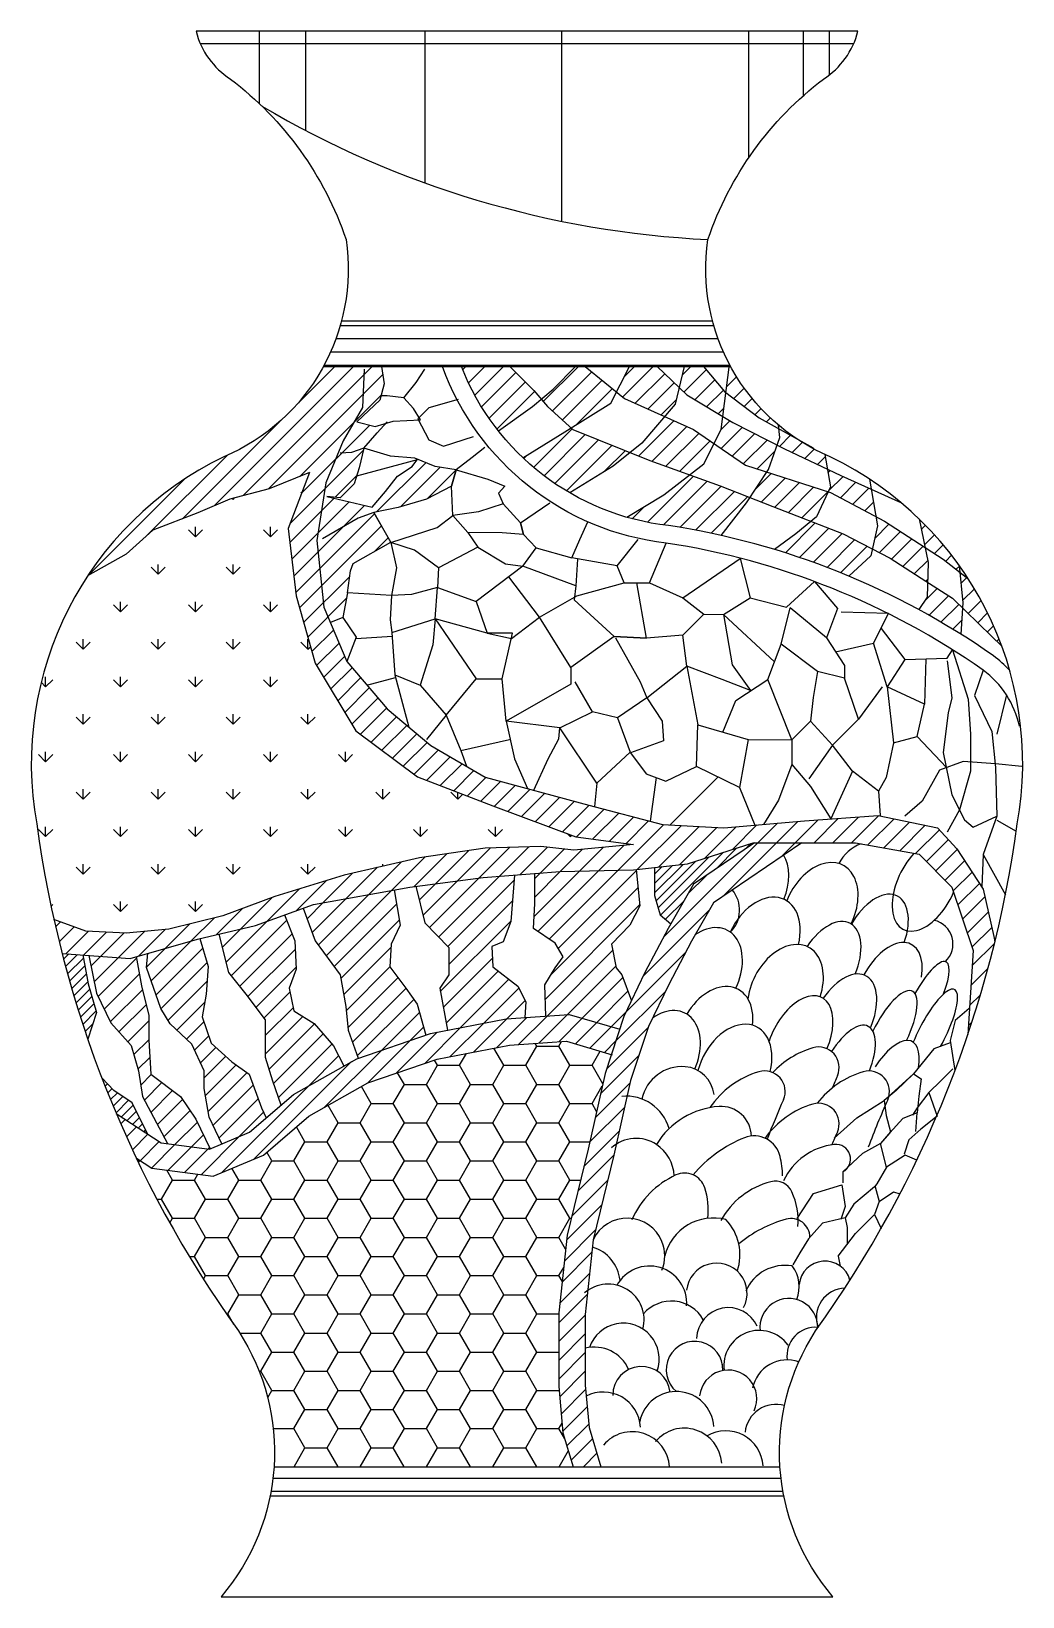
# Model space of a CAD drawing. Extents: x 769 to 1042, y 1090 to 1523.
import ezdxf

# ---------------------------------------------------------------- set-up
doc = ezdxf.new("R2010")
doc.units = 0
doc.header["$LTSCALE"] = 10
doc.header["$MEASUREMENT"] = 0
for name, color, linetype in [('3', 3, 'CONTINUOUS'), ('4', 4, 'CONTINUOUS'), ('7', 7, 'CONTINUOUS'), ('BH', 3, 'CONTINUOUS')]:
    doc.layers.add(name, color=color, linetype=linetype)
pattern_1 = [(45, (-1226.8477, -2605.0555), (-2.586976, 2.586976), [])]
pattern_2 = [(45, (-11686.3033, -1783.561), (-1.29348801, 1.29348801), [])]
pattern_3 = [(0, (-1226.8477, -2605.0555), (1e-15, 3.6585366), [])]

msp = doc.modelspace()

# ---------------------------------------------------------------- hatches: boundary and pattern name
at = {"layer": 'BH'}
h = msp.add_hatch(dxfattribs=at)
h.set_pattern_fill('ANSI31', color=256, scale=29.268293, angle=315, style=0)
h.set_pattern_definition(pattern_3)
h.paths.add_polyline_path([(961.34, 1429.97), (961.41, 1430.52, -0.057708), (956.71, 1442.59), (854.29, 1442.59, -0.060475), (849.3, 1429.97)])
h = msp.add_hatch(dxfattribs=at)
h.set_pattern_fill('ANSI31', color=256, scale=29.268293, style=0)
h.set_pattern_definition(pattern_1)
h.paths.add_polyline_path([(922.53, 1308.83), (893.97, 1316.56), (878.96, 1325.27), (866.85, 1335.42), (855.72, 1348.48), (851.2, 1359.23), (854.63, 1360.67), (855.95, 1367.45), (856.73, 1373.53), (857.52, 1375.5), (867.9, 1381.43), (863.21, 1389.62), (869.89, 1390.99), (877.75, 1393.35), (884.62, 1396.88), (885.95, 1401.45), (880.14, 1402.33), (875.28, 1404.3), (873.8, 1402.33), (869.75, 1399.69), (866.4, 1395.47), (862.71, 1391.07), (850.2, 1394.06), (853.9, 1393.71), (857.77, 1397.58), (859.18, 1401.98), (860.42, 1407.43), (864.11, 1411.65), (866.58, 1414.26), (863.59, 1413.41), (858.48, 1414.64), (861.82, 1417.81), (864.82, 1420.62), (866.05, 1425.19), (865.34, 1429.97), (849.3, 1429.97, -0.169692), (821.8, 1405.01, 0.13533), (784.17, 1372.12), (794.85, 1378.09), (802.16, 1384.76), (814.57, 1389.53), (823.48, 1393.34), (834.3, 1396.2), (845.44, 1400.67), (839.57, 1385.24), (841.71, 1366.61), (847.03, 1347.99), (858.22, 1329.37), (875.27, 1316.6), (896.04, 1308.61), (918.95, 1300.1), (934.93, 1297.97), (918.42, 1296.38), (909.36, 1297.44), (893.91, 1296.91), (875.8, 1294.25), (855.02, 1289.46), (835.85, 1283.61), (821.46, 1278.28), (806.55, 1274.56), (794.83, 1273.5), (783.64, 1274.03), (774.85, 1277.28, 0.007769), (777.12, 1267.85), (795.9, 1266.51), (814.54, 1271.83), (830.53, 1275.55), (846.51, 1281.41), (873.14, 1286.2), (893.39, 1288.86), (914.7, 1290.45), (934.94, 1290.99), (949.86, 1292.58), (967.97, 1298.44), (996.21, 1298.44), (1013.79, 1295.24), (1022.84, 1286.2), (1028.7, 1268.64), (1027.22, 1245.47, 0.021368), (1034.69, 1271.08), (1034.38, 1272.55), (1031.48, 1285.61), (1024.21, 1296.74), (1018.89, 1302.54), (1002.43, 1305.92), (982.09, 1304.47), (959.82, 1302.54), (942.87, 1303.51)])
h = msp.add_hatch(dxfattribs=at)
h.set_pattern_fill('ANSI31', color=256, scale=29.268293, style=0)
h.set_pattern_definition(pattern_1)
h.paths.add_polyline_path([(1027.27, 1371.44), (1025.04, 1373.16), (1025.81, 1364.68), (1025.73, 1363.25), (1033.75, 1355.48), (1036.62, 1352.71, 0.055831)])
h.paths.add_polyline_path([(1025.33, 1356.01), (1025.73, 1363.25), (1022.96, 1365.94), (1016.11, 1370.4), (1015.97, 1366.26), (1013.73, 1362.8, -0.015906)])
h.paths.add_polyline_path([(1020.42, 1376.73), (1025.04, 1373.16), (1024.88, 1374.95, 0.045443), (1013.75, 1387.88), (1015.41, 1379.96)])
h.paths.add_polyline_path([(1015.65, 1370.7), (1016.11, 1370.4), (1016.29, 1375.78), (1015.41, 1379.96), (1004.22, 1387.19), (1001.88, 1388.44), (1002.31, 1385.93), (1000.85, 1379.58), (1005.81, 1377.05)])
h.paths.add_polyline_path([(992.79, 1383.71), (983.94, 1387.18), (979.77, 1383.71), (973.86, 1379.42, -0.025742), (994.34, 1372.08), (1000.41, 1377.68), (1000.85, 1379.58)])
h.paths.add_polyline_path([(992.15, 1399.88), (988.42, 1401.63), (989.29, 1396.71), (988.66, 1395.33), (989.29, 1395.12), (1001.88, 1388.44), (1000.55, 1396.06)])
h.paths.add_polyline_path([(983.94, 1387.18), (985.48, 1388.46), (988.66, 1395.33), (971.72, 1400.82), (967.11, 1393.78), (973.42, 1391.32)])
h.paths.add_polyline_path([(979.68, 1410.17), (975.08, 1412.72), (975.32, 1410.35), (974.56, 1408.22), (976.59, 1407.18), (988.42, 1401.63), (987.7, 1405.67, -0.040911)])
h.paths.add_polyline_path([(962.3, 1414.47), (959.58, 1416.11), (959.13, 1412.57), (957.17, 1408.67), (965.8, 1402.74), (971.72, 1400.82), (972.15, 1401.47), (974.56, 1408.22)])
h.paths.add_polyline_path([(950.45, 1400.04), (943.25, 1394.49), (933.05, 1388.31, 0.042139), (944.58, 1386.01, -0.017538), (959.14, 1383.28), (966.11, 1392.27), (967.11, 1393.78), (958.81, 1397.03)])
h.paths.add_polyline_path([(943.53, 1416.16), (937.22, 1408.76), (934, 1406.19), (939.44, 1404.01), (950.45, 1400.04), (954.36, 1403.05), (957.17, 1408.67), (951.51, 1412.57)])
h.paths.add_polyline_path([(959.58, 1416.11), (960.42, 1422.77), (960.08, 1423.04), (954.2, 1429.97), (948.91, 1429.97), (947.51, 1424.1), (949.6, 1422.09)])
h.paths.add_polyline_path([(961.7, 1429.97), (961.34, 1429.97), (960.42, 1422.77), (969.61, 1415.74), (975.08, 1412.72), (974.98, 1413.72, -0.094019)])
h.paths.add_polyline_path([(941.43, 1429.97), (933.81, 1429.97), (930.22, 1422.95), (932.45, 1421.13), (943.53, 1416.16), (946.42, 1419.55), (947.51, 1424.1)])
h.paths.add_polyline_path([(921.6, 1429.97), (918.9, 1429.97), (912.76, 1423.67), (909.46, 1420.92), (911.18, 1418.91), (917.67, 1413.02), (928.64, 1419.86), (930.22, 1422.95)])
h.paths.add_polyline_path([(904.38, 1404.72, 0.05805), (917.33, 1395.03), (929.28, 1402.42), (934, 1406.19), (918.16, 1412.57), (917.67, 1413.02), (915.94, 1411.94)])
h.paths.add_polyline_path([(900.74, 1429.97), (887.38, 1429.97, 0.073855), (897.59, 1412.16), (907.05, 1418.91), (909.46, 1420.92), (907.37, 1423.35)])
h = msp.add_hatch(dxfattribs=at)
h.set_pattern_fill('GRASS', color=256, scale=14.634146, style=0)
h.set_pattern_definition([(90, (-11686.303, -1783.561), (-10.347904, 10.347904), [2.743902, -17.951906]), (45, (-11686.303, -1783.561), (-10.347904, 10.347904), [2.743902, -11.890244]), (135, (-11686.303, -1783.561), (-10.347904, -10.347904), [2.743902, -11.890244])])
h.paths.add_polyline_path([(847.03, 1347.99), (841.71, 1366.61), (839.57, 1385.24), (845.44, 1400.67), (834.3, 1396.2), (823.48, 1393.34), (814.57, 1389.53), (802.16, 1384.76), (794.85, 1378.09), (784.17, 1372.12, 0.192852), (770.12, 1303.62, 0.021444), (774.85, 1277.28), (783.64, 1274.03), (794.83, 1273.5), (806.55, 1274.56), (821.46, 1278.28), (835.85, 1283.61), (855.02, 1289.46), (875.8, 1294.25), (893.91, 1296.91), (909.36, 1297.44), (918.42, 1296.38), (934.93, 1297.97), (918.95, 1300.1), (896.04, 1308.61), (875.27, 1316.6), (858.22, 1329.37)])
h = msp.add_hatch(dxfattribs=at)
h.set_pattern_fill('ANSI31', color=256, scale=14.634146, style=0)
h.set_pattern_definition(pattern_2)
h.paths.add_polyline_path([(940.74, 1291.61), (940.74, 1283.82), (942.31, 1278.52), (945.21, 1276.06), (951.45, 1286.97), (968.33, 1298.44), (967.97, 1298.44), (949.86, 1292.58)])
h.paths.add_polyline_path([(784.32, 1259.46), (782.87, 1267.44), (777.12, 1267.85, 0.019775), (784.2, 1244.21), (786.59, 1251.54)])
h = msp.add_hatch(dxfattribs=at)
h.set_pattern_fill('ANSI31', color=256, scale=29.268293, style=0)
h.set_pattern_definition(pattern_1)
h.paths.add_polyline_path([(944.63, 1259.32), (950.89, 1271.27), (956.96, 1281.87), (981.35, 1298.44), (968.33, 1298.44), (951.45, 1286.97), (944.47, 1274.78), (938.08, 1262.6), (932.27, 1250.41), (927.04, 1234.74), (922.4, 1213.85), (916.59, 1190.06), (914.26, 1168.59), (914.26, 1148.28), (915.42, 1135.51), (918.28, 1126.13), (925.93, 1126.13), (922.64, 1136.92), (921.58, 1148.61), (921.58, 1168.19), (923.81, 1188.79), (929.52, 1212.19), (934.1, 1232.78), (939.07, 1247.67)])
h.paths.add_polyline_path([(899.74, 1249.83), (878.82, 1245.77), (858.49, 1238.8), (841.06, 1228.94), (828.86, 1218.49), (817.82, 1213.85), (804.46, 1215.59), (792.09, 1223.65, 0.010855), (797.65, 1211.29), (801.86, 1208.55), (818.83, 1206.34), (832.75, 1212.19), (845.28, 1222.92), (861.5, 1232.1), (880.71, 1238.68), (900.68, 1242.56), (916.36, 1243.6), (928.79, 1239.98), (931.11, 1246.93), (917.17, 1250.99)])
h = msp.add_hatch(dxfattribs=at)
h.set_pattern_fill('ANSI31', color=256, scale=29.268293, style=0)
h.set_pattern_definition(pattern_1)
h.paths.add_polyline_path([(799.05, 1258.89), (797.53, 1266.98), (795.9, 1266.51), (784.5, 1267.32), (786.59, 1256.91), (790.55, 1248.71), (796.22, 1242.48), (798.2, 1235.41), (799.33, 1228.34), (806.2, 1215.36), (817.82, 1213.85), (818.04, 1213.94), (814.06, 1222.12), (809.81, 1228.34), (801.6, 1234.56), (801.03, 1243.9), (801.03, 1250.69)])
h.paths.add_polyline_path([(817.46, 1264.26), (815.19, 1271.98), (814.54, 1271.83), (800.82, 1267.91), (800.47, 1263.98), (804.43, 1252.67), (806.98, 1248.42), (812.93, 1242.77), (816.33, 1235.41), (816.33, 1230.6), (817.74, 1222.68), (821.2, 1215.27), (828.86, 1218.49), (833.49, 1222.46), (832.18, 1225.23), (828.79, 1234.56), (823.97, 1237.96), (818.31, 1243.05), (815.76, 1250.4), (816.89, 1256.63)])
h.paths.add_polyline_path([(841.4, 1271.34), (838.52, 1278.48), (830.53, 1275.55), (820.46, 1273.21), (823.12, 1262.57), (827.94, 1256.63), (833.32, 1249.56), (833.32, 1239.09), (835.3, 1232.58), (837.58, 1225.96), (841.06, 1228.94), (854.92, 1236.79), (852.02, 1242.32), (846.71, 1248.56), (841.09, 1251.99), (839.84, 1258.23), (841.71, 1263.54)])
h.paths.add_polyline_path([(867.95, 1270.4), (870.45, 1275.71), (868.79, 1285.41), (846.51, 1281.41), (843.7, 1280.38), (847.02, 1271.34), (853.9, 1261.98), (855.46, 1253.24), (856.08, 1246.69), (858.86, 1238.93), (877.58, 1245.34), (875.14, 1253.86), (872.02, 1258.23), (867.64, 1264.16)])
h.paths.add_polyline_path([(902.01, 1289.5), (893.39, 1288.86), (874.8, 1286.41), (877.33, 1276.33), (883.89, 1269.47), (883.89, 1261.98), (881.39, 1258.23), (883.55, 1246.69), (899.74, 1249.83), (904.94, 1250.18), (905.13, 1254.49), (902.94, 1258.86), (896.07, 1264.16), (895.76, 1269.78), (898.88, 1271.03), (901.07, 1276.64)])
h.paths.add_polyline_path([(914.7, 1290.45), (907.63, 1289.92), (907.63, 1281.64), (907.32, 1274.77), (913.25, 1270.71), (915.44, 1266.97), (913.25, 1263.85), (910.44, 1259.17), (910.71, 1250.56), (917.17, 1250.99), (931.11, 1246.93), (932.27, 1250.41), (934.35, 1254.78), (931.68, 1261.98), (930.12, 1263.85), (928.87, 1270.4), (933.87, 1275.71), (936.68, 1281.01), (935.68, 1291.06), (934.94, 1290.99)])
h = msp.add_hatch(dxfattribs=at)
h.set_pattern_fill('HONEY', color=256, scale=48.780488, style=0)
h.set_pattern_definition([(0, (-11686.3033, -1783.561), (9.1463415, 5.2806427), [6.097561, -12.195122]), (120, (-11686.3033, -1783.561), (-9.1463414, 5.2806427), [6.097561, -12.195122]), (60, (-11686.3033, -1783.561), (2e-08, 10.5612854), [-12.195122, 6.097561])])
h.paths.add_polyline_path([(916.59, 1190.06), (922.4, 1213.85), (927.04, 1234.74), (928.79, 1239.98), (916.36, 1243.6), (900.68, 1242.56), (880.71, 1238.68), (861.5, 1232.1), (845.28, 1222.92), (832.75, 1212.19), (818.83, 1206.34), (801.86, 1208.55), (797.65, 1211.29, 0.044428), (825.81, 1163.62, -0.162358), (835.64, 1126.13), (918.28, 1126.13), (915.42, 1135.51), (914.26, 1148.28), (914.26, 1168.59)])
h = msp.add_hatch(dxfattribs=at)
h.set_pattern_fill('ANSI31', color=256, scale=14.634146, style=0)
h.set_pattern_definition(pattern_2)
h.paths.add_polyline_path([(791.4, 1230.04), (788.09, 1233.53, 0.00854), (792.09, 1223.65), (800.69, 1218.04), (796.5, 1226.64)])
h = msp.add_hatch(dxfattribs=at)
h.set_pattern_fill('ANSI31', color=256, scale=29.268293, angle=315, style=0)
h.set_pattern_definition(pattern_3)
h.paths.add_polyline_path([(835.64, 1126.13, -0.033209), (834.58, 1118.07), (976.42, 1118.07, -0.033209), (975.35, 1126.13)])

# ---------------------------------------------------------------- linework, layer by layer
at = {"layer": '3'}
for p, q in [((815.27, 1519.14), (995.73, 1519.14)), ((854.29, 1442.59), (956.71, 1442.59)), ((849.3, 1429.97), (961.7, 1429.97)), ((964.17, 1313.71), (968.37, 1303.28)), ((835.64, 1126.13), (975.35, 1126.13)), ((834.58, 1118.07), (976.42, 1118.07))]:
    msp.add_line(p, q, dxfattribs=at)
for points in [[(860.56, 1429.25), (860.07, 1418.61), (854.75, 1409.42), (849.91, 1397.81), (847.49, 1381.85), (849.42, 1363.47), (855.72, 1348.48), (866.85, 1335.42), (878.96, 1325.27), (893.97, 1316.56), (922.53, 1308.83), (942.87, 1303.51), (959.82, 1302.54), (982.09, 1304.47), (1002.43, 1305.92), (1018.89, 1302.54), (1024.21, 1296.74), (1031.48, 1285.61), (1034.38, 1272.55), (1034.69, 1271.08)], [(865.35, 1429.94), (866.05, 1425.19), (864.82, 1420.62), (861.82, 1417.81), (858.48, 1414.64), (863.59, 1413.41), (868.52, 1414.82), (876.09, 1415.17), (874.15, 1418.33), (871.51, 1421.33), (866.93, 1421.85), (865.35, 1421.85)], [(871.51, 1421.33), (874.86, 1425.55), (877.32, 1429.24)], [(897.59, 1412.16), (907.05, 1418.91), (912.76, 1423.67), (918.9, 1429.97)], [(900.74, 1429.97), (907.37, 1423.35), (911.18, 1418.91), (918.16, 1412.57), (939.44, 1404.01), (958.81, 1397.03), (973.42, 1391.32), (992.79, 1383.71), (1005.81, 1377.05), (1015.65, 1370.7), (1022.96, 1365.94), (1033.75, 1355.48), (1036.62, 1352.71)], [(904.38, 1404.72), (915.94, 1411.94), (928.64, 1419.86), (933.81, 1429.97)], [(948.91, 1429.97), (946.42, 1419.55), (937.22, 1408.76), (929.28, 1402.42), (917.33, 1395.03)], [(921.6, 1429.97), (932.45, 1421.13), (951.51, 1412.57), (965.8, 1402.74), (989.29, 1395.12), (1004.22, 1387.19), (1020.42, 1376.73), (1027.27, 1371.44)], [(933.05, 1388.31), (943.25, 1394.49), (954.36, 1403.05), (959.13, 1412.57), (961.41, 1430.52)], [(941.43, 1429.97), (949.6, 1422.09), (962.3, 1414.47), (976.59, 1407.18), (992.15, 1399.88), (1008.88, 1392.27)], [(954.2, 1429.97), (960.08, 1423.04), (969.61, 1415.74), (984.53, 1407.49)], [(886.48, 1420.8), (878.38, 1418.51), (875.38, 1415.52), (878.38, 1409.72), (882.43, 1407.96), (890.7, 1410.6)], [(893.87, 1407.61), (890.35, 1404.79), (885.95, 1401.45), (880.14, 1402.33), (874.5, 1404.62), (867.81, 1405.14), (860.42, 1407.43), (864.11, 1411.65), (866.93, 1414.64)], [(959.14, 1383.28), (966.11, 1392.27), (972.15, 1401.47), (975.32, 1410.35), (974.98, 1413.72)], [(860.42, 1407.43), (859.18, 1401.98), (857.77, 1397.58), (853.9, 1393.71), (850.2, 1394.06), (862.71, 1391.07), (866.4, 1395.47), (869.75, 1399.69), (873.8, 1402.33), (875.38, 1404.44)], [(860.42, 1407.43), (857.07, 1406.2), (853.9, 1406.02)], [(987.7, 1405.67), (989.29, 1396.71), (985.48, 1388.46), (979.77, 1383.71), (973.86, 1379.42)], [(845.44, 1400.67), (839.57, 1385.24), (841.71, 1366.61), (847.03, 1347.99), (858.22, 1329.37), (875.27, 1316.6), (896.04, 1308.61), (918.95, 1300.1), (934.93, 1297.97), (918.42, 1296.38), (909.36, 1297.44), (893.91, 1296.91), (875.8, 1294.25), (855.02, 1289.46), (835.85, 1283.61), (821.46, 1278.28), (806.55, 1274.56), (794.83, 1273.5), (783.64, 1274.03), (774.85, 1277.28)], [(845.44, 1400.67), (834.3, 1396.2), (823.48, 1393.34), (814.57, 1389.53), (802.16, 1384.76), (794.85, 1378.09), (784.17, 1372.12)], [(885.95, 1401.45), (884.62, 1396.88), (877.75, 1393.35), (869.89, 1390.99), (863.21, 1389.62), (867.93, 1381.38), (880.69, 1385.5), (885.02, 1388.84), (884.62, 1396.88), (885.95, 1401.45), (894.64, 1398.84), (899.35, 1396.88), (897.59, 1394.92), (898.96, 1391.98), (892.09, 1389.82), (885.02, 1388.84), (889.14, 1384.13), (891.89, 1380.01), (881.09, 1374.32), (874.41, 1379.22), (867.93, 1381.38), (869.5, 1374.32), (868.12, 1366.67), (855.95, 1367.45), (856.73, 1373.53), (857.52, 1375.5), (867.9, 1381.43), (863.21, 1389.62), (858.89, 1388.05), (849.07, 1382.36)], [(858.48, 1399.78), (875.28, 1404.3)], [(1000.06, 1398.85), (1002.31, 1385.93), (1000.41, 1377.68), (994.34, 1372.08)], [(898.96, 1391.98), (903.69, 1386.81), (904.56, 1383.54), (898.68, 1383.98), (889.14, 1384.13), (891.89, 1380.01), (899.55, 1375.48), (904.35, 1374.83), (908.05, 1379.84), (904.56, 1383.54), (903.69, 1386.81), (911.76, 1392.25)], [(1013.75, 1387.88), (1016.29, 1375.78), (1015.97, 1366.26), (1013.73, 1362.8)], [(908.05, 1379.84), (917.87, 1377.15), (920.1, 1382.16), (922.26, 1387.06)], [(930.4, 1374.93), (936.24, 1382.16)], [(939.3, 1370.2), (943.93, 1381.18)], [(919.43, 1376.73), (918.98, 1369.37), (904.35, 1374.83), (891.48, 1365.03), (894.53, 1356.31), (901.18, 1354.82), (908.96, 1360.75), (900.48, 1371.88)], [(908.96, 1360.75), (919.26, 1366.59), (932.34, 1370.2), (930.4, 1374.93), (917.87, 1377.15)], [(948.49, 1366.03), (964.36, 1376.88)], [(964.36, 1376.88), (967.14, 1366.03), (977.16, 1363.53), (984.92, 1370.55)], [(1024.88, 1374.95), (1025.81, 1364.68), (1025.33, 1356.01)], [(881.09, 1374.32), (880.79, 1368.95), (873.6, 1366.99), (868.12, 1366.67), (867.71, 1360.02), (868.15, 1356.53), (880.14, 1360.23), (880.79, 1368.95), (891.48, 1365.03), (894.53, 1356.31), (880.14, 1360.23), (879.49, 1353.05), (876, 1341.94), (883.19, 1333.66), (891.48, 1343.68), (898.68, 1343.68), (901.51, 1356.31), (894.53, 1356.31), (880.14, 1360.23), (891.48, 1343.68)], [(984.92, 1370.55), (991.28, 1363.12), (988.23, 1355), (978.18, 1363.27)], [(855.95, 1367.45), (854.63, 1360.67), (858.33, 1355.22), (855.72, 1348.48)], [(918.98, 1369.37), (918.48, 1365.55), (929.6, 1355.38), (938.47, 1354.91), (929.6, 1355.38), (917.56, 1346.82), (908.96, 1360.75)], [(932.34, 1370.2), (939.3, 1370.2), (948.49, 1366.03), (954.34, 1361.58), (948.49, 1355.74), (938.47, 1354.91), (935.82, 1370.2)], [(954.34, 1361.58), (959.77, 1361.42), (967.14, 1366.03)], [(959.6, 1328.94), (963.16, 1337.74), (971.97, 1343.49), (975.69, 1353.3), (978.18, 1363.27)], [(990.69, 1351.19), (1001.2, 1353.52), (1005.29, 1361.69), (992.27, 1362.1)], [(854.63, 1360.67), (851.2, 1359.23)], [(959.77, 1361.42), (962.14, 1347.55), (967.22, 1340.44), (959.43, 1343.49), (949.6, 1347.21)], [(973.83, 1348.4), (959.77, 1361.42)], [(1003.25, 1357.61), (1009.79, 1349.05), (1021.48, 1349.4), (1022.96, 1351.74)], [(858.33, 1354.79), (868.22, 1355.52)], [(868.15, 1356.53), (869.02, 1344.77), (876, 1341.94)], [(929.94, 1355.06), (936.78, 1342.89), (938.63, 1338.49), (930.53, 1332.94), (923.58, 1334.56)], [(938.63, 1338.49), (949.6, 1347.21), (948.49, 1355.74)], [(988.23, 1355), (993.16, 1347.39), (993.16, 1343.88), (985.67, 1345.75), (975.69, 1353.3)], [(1009.79, 1349.05), (1004.98, 1341.5), (1001.2, 1353.52)], [(1015.64, 1349.23), (1015.29, 1336.7)], [(1021.48, 1348.71), (1022.85, 1338.41), (1021.82, 1334.29), (1020.45, 1323.31), (1022.85, 1311.64), (1026.29, 1304.77), (1028.7, 1302.71)], [(1022.96, 1351.74), (1027.32, 1338.07), (1028.01, 1328.46), (1028.01, 1318.16), (1024.92, 1307.52), (1021.48, 1301.34)], [(869.02, 1344.77), (872.91, 1330.35)], [(917.56, 1346.82), (917.56, 1342.19), (899.73, 1332.01), (898.68, 1343.68)], [(949.6, 1347.21), (952.65, 1330.97)], [(985.67, 1345.75), (984.5, 1338.51), (983.8, 1331.96), (978.65, 1326.82), (971.97, 1343.49)], [(1031.44, 1346.1), (1029.04, 1339.1), (1033.85, 1329.14), (1034.88, 1319.19), (1035.23, 1305.8), (1031.45, 1295.16), (1031.1, 1286.23)], [(861.28, 1341.95), (869.2, 1344.09)], [(914.55, 1330.16), (923.58, 1334.56), (918.81, 1342.91)], [(983.8, 1331.96), (989.86, 1325.37), (997.08, 1332.58), (993.16, 1343.88)], [(1003.61, 1341.5), (997.08, 1332.58)], [(1004.98, 1341.5), (1006.7, 1326.05), (1013.23, 1327.77), (1015.29, 1336.7), (1004.98, 1341.5)], [(938.63, 1338.49), (942.83, 1331.98), (943.17, 1326.57), (934.08, 1323.24)], [(1037.87, 1339.27), (1035.23, 1328.46)], [(883.19, 1333.66), (877.73, 1326.92)], [(883.19, 1333.66), (887.22, 1323.92), (888.83, 1319.55)], [(907.43, 1312.92), (911.31, 1321.6), (914.32, 1327.16), (914.55, 1330.16), (899.73, 1332.01)], [(899.73, 1332.01), (902.04, 1321.6), (905.61, 1313.41)], [(930.53, 1332.94), (934, 1323.46), (924.74, 1314.9), (914.55, 1330.16)], [(934.08, 1323.24), (938.42, 1317.43), (943.85, 1315.4), (952.32, 1319.46), (952.65, 1330.97), (966.54, 1326.91), (964.17, 1313.71), (952.32, 1319.46)], [(1013.23, 1327.77), (1021.3, 1319.19)], [(887.22, 1323.92), (900.65, 1326.92)], [(966.54, 1326.91), (978.65, 1326.82)], [(978.65, 1326.82), (978.65, 1320.04), (974.91, 1310.22), (970.79, 1303.49)], [(989.86, 1325.37), (983.33, 1316.1)], [(1006.7, 1326.05), (1004.64, 1316.44), (1002.58, 1312.67), (995.36, 1318.16), (989.86, 1325.37)], [(978.65, 1320.04), (983.8, 1313.96), (989.39, 1304.99)], [(1042.1, 1319.53), (1034.88, 1320.22), (1025.95, 1320.9), (1019.42, 1318.5), (1014.61, 1309.92), (1009.79, 1305.8)], [(924.74, 1314.9), (924.16, 1308.4)], [(941.14, 1316.42), (939.55, 1304.38)], [(958.24, 1316.59), (945.02, 1303.38)], [(995.36, 1318.16), (989.39, 1304.99)], [(1002.58, 1312.67), (1003.05, 1305.97)], [(1028.7, 1302.71), (1035.23, 1305.8)], [(1035.26, 1304.67), (1040.61, 1301.65)], [(777.12, 1267.85), (795.9, 1266.51), (814.54, 1271.83), (830.53, 1275.55), (846.51, 1281.41), (873.14, 1286.2), (893.39, 1288.86), (914.7, 1290.45), (934.94, 1290.99), (949.86, 1292.58), (967.97, 1298.44), (996.21, 1298.44), (1013.79, 1295.24), (1022.84, 1286.2), (1028.7, 1268.64), (1027.22, 1245.47)], [(968.33, 1298.44), (951.45, 1286.97), (944.47, 1274.78), (938.08, 1262.6), (932.27, 1250.41), (927.04, 1234.74), (922.4, 1213.85), (916.59, 1190.06), (914.26, 1168.59), (914.26, 1148.28), (915.42, 1135.51), (918.28, 1126.13)], [(981.35, 1298.44), (956.96, 1281.87), (950.89, 1271.27), (944.63, 1259.32), (939.07, 1247.67), (934.1, 1232.78), (929.52, 1212.19), (923.81, 1188.79), (921.58, 1168.19), (921.58, 1148.61), (922.64, 1136.92), (925.93, 1126.13)], [(1031.45, 1295.16), (1037.59, 1284.07)], [(902.01, 1289.44), (901.07, 1276.64), (898.88, 1271.03), (895.76, 1269.78), (896.07, 1264.16), (902.94, 1258.86), (905.13, 1254.49), (904.94, 1250.18)], [(910.71, 1250.56), (910.44, 1259.17), (913.25, 1263.85), (915.44, 1266.97), (913.25, 1270.71), (907.32, 1274.77), (907.63, 1281.64), (907.63, 1289.92)], [(935.68, 1291.06), (936.68, 1281.01), (933.87, 1275.71), (928.87, 1270.4), (930.12, 1263.85), (931.68, 1261.98), (934.35, 1254.78)], [(940.74, 1291.61), (940.74, 1283.82), (942.31, 1278.52), (945.21, 1276.06)], [(868.79, 1285.41), (870.45, 1275.71), (867.95, 1270.4), (867.64, 1264.16), (872.02, 1258.23), (875.14, 1253.86), (877.58, 1245.34)], [(874.8, 1286.41), (877.33, 1276.33), (883.89, 1269.47), (883.89, 1261.98), (881.39, 1258.23), (883.55, 1246.69)], [(843.7, 1280.38), (847.02, 1271.34), (853.9, 1261.98), (855.46, 1253.24), (856.08, 1246.69), (858.86, 1238.93)], [(838.52, 1278.48), (841.4, 1271.34), (841.71, 1263.54), (839.84, 1258.23), (841.09, 1251.99), (846.71, 1248.56), (852.02, 1242.32), (854.92, 1236.79)], [(815.19, 1271.98), (817.46, 1264.26), (816.89, 1256.63), (815.76, 1250.4), (818.31, 1243.05), (823.97, 1237.96), (828.79, 1234.56), (832.18, 1225.23), (833.49, 1222.46)], [(837.58, 1225.96), (835.3, 1232.58), (833.32, 1239.09), (833.32, 1249.56), (827.94, 1256.63), (823.12, 1262.57), (820.46, 1273.21)], [(782.87, 1267.44), (784.32, 1259.46), (786.59, 1251.54), (784.2, 1244.21)], [(784.5, 1267.32), (786.59, 1256.91), (790.55, 1248.71), (796.22, 1242.48), (798.2, 1235.41), (799.33, 1228.34), (806.2, 1215.36)], [(797.53, 1266.98), (799.05, 1258.89), (801.03, 1250.69), (801.03, 1243.9), (801.6, 1234.56), (809.81, 1228.34), (814.06, 1222.12), (818.04, 1213.94)], [(821.2, 1215.27), (817.74, 1222.68), (816.33, 1230.6), (816.33, 1235.41), (812.93, 1242.77), (806.98, 1248.42), (804.43, 1252.67), (800.47, 1263.98), (800.82, 1267.91)], [(792.09, 1223.65), (804.46, 1215.59), (817.82, 1213.85), (828.86, 1218.49), (841.06, 1228.94), (858.49, 1238.8), (878.82, 1245.77), (899.74, 1249.83), (917.17, 1250.99), (931.11, 1246.93)], [(797.65, 1211.29), (801.86, 1208.55), (818.83, 1206.34), (832.75, 1212.19), (845.28, 1222.92), (861.5, 1232.1), (880.71, 1238.68), (900.68, 1242.56), (916.36, 1243.6), (929.06, 1239.9)], [(800.69, 1218.04), (796.5, 1226.64), (791.4, 1230.04), (788.09, 1233.53)]]:
    msp.add_lwpolyline(points, dxfattribs=at)
for points in [[(1041.48, 1330.6, 0.182788), (1031.44, 1346.1, 0.115674), (943.93, 1381.18, -0.284597), (882.16, 1429.97, -0.284597)], [(1038.8, 1346.02, 0.049025), (1034.28, 1350.06, 0.115849), (944.58, 1386.01, -0.278078), (887.38, 1429.97, -0.278078)]]:
    msp.add_lwpolyline(points, format="xyb", dxfattribs=at)
at = {"layer": '4'}
msp.add_lwpolyline([(814.11, 1522.5, 0.188779), (823.61, 1509.32, -0.149541), (855.53, 1465.01, -0.341256), (821.8, 1405.01, 0.336977), (770.12, 1303.62, 0.122478), (825.81, 1163.62, -0.333506), (821.01, 1090.24), (989.99, 1090.24, -0.333506), (985.19, 1163.62, 0.122478), (1040.88, 1303.62, 0.336977), (989.2, 1405.01, -0.341256), (955.47, 1465.01, -0.149541), (987.38, 1509.32, 0.188779), (996.88, 1522.5)], format="xyb", close=True, dxfattribs=at)
at = {"layer": '7'}
for points in [[(1027.62, 1252.62), (1023.69, 1249.36), (1022.39, 1243.8), (1023.68, 1235.56)], [(1022.39, 1243.15), (1017.81, 1241.52), (1012.25, 1234.66)], [(1004.11, 1227.29), (1012.25, 1234.66), (1014.31, 1233.28), (1013.71, 1228.49), (1013.23, 1223.88)], [(1012.25, 1234.66), (1007.41, 1229.98), (1004.11, 1227.29)], [(1023.04, 1235.96), (1019.77, 1232.7), (1016.5, 1229.43), (1018.79, 1222.9)], [(1016.5, 1229.43), (1013.23, 1225.19), (1011.92, 1223.23)], [(990.32, 1216.81), (996.62, 1222.5), (1004.11, 1227.29), (1004.71, 1223.1), (1005.91, 1218.6), (1003.09, 1215.39)], [(1012.9, 1218.65), (1013.23, 1223.88), (1009.31, 1222.25), (1005.71, 1218.33), (1003.09, 1215.39)], [(1018.79, 1222.9), (1014.21, 1219.31), (1010.94, 1216.37), (1009.63, 1212.45)], [(1004.73, 1208.85), (1003.09, 1215.39), (998.11, 1212.61), (992.72, 1207.52), (992.72, 1204.53)], [(1013.1, 1210.78), (1009.96, 1212.12), (1004.73, 1208.85), (1002.11, 1204.28), (1001.47, 1203.46)], [(1001.47, 1203.46), (995.71, 1198.66), (993.31, 1194.82), (987.06, 1193.38), (983.22, 1189.06), (980.82, 1185.22), (978.9, 1181.86)], [(980.12, 1194.64), (984.62, 1201.53), (992.42, 1203.93), (993.32, 1197.94), (992.12, 1194.35)], [(1001.6, 1203.38), (1002.76, 1199.38), (1001.47, 1195.78)], [(1002.76, 1199.38), (1006.69, 1201.99), (1008.45, 1201.47)], [(991.38, 1184.26), (996.19, 1190.5), (1001.47, 1195.78), (1003.26, 1191.91)], [(993.31, 1194.82), (993.93, 1192.19), (993.93, 1187.62)], [(991.38, 1184.26), (992.02, 1181.5)]]:
    msp.add_lwpolyline(points, dxfattribs=at)
for centre, radius, start, end in [((1001.58, 1287.7), 11.14, 110.1048, 153.3625), ((955.67, 1279.86), 8.54, 314.3534, 40.4867), ((1016.45, 1270.49), 6.68, 313.3156, 77.0333), ((991.49, 1217.92), 24.89, 106.5101, 136.7896), ((986.03, 1236.37), 5.66, 336.1739, 106.5101), ((948.27, 1225.36), 11.26, 85.3178, 168.2838), ((948.48, 1227.9), 8.72, 6.4594, 85.3178), ((976.61, 1211.32), 24.89, 106.5101, 145.8363), ((971.14, 1229.76), 5.66, 336.1739, 106.5101), ((1005.39, 1211.32), 24.89, 106.5101, 142.4617), ((1242.69, 1123.03), 274.91, 156.1739, 156.9516), ((999.92, 1229.76), 5.66, 336.1739, 106.5101), ((932.82, 1216.06), 12.4, 16.053, 95.3673), ((959.94, 1203.81), 21.84, 93.6682, 148.8804), ((959.08, 1217.23), 8.39, 1.4049, 93.6682), ((991.49, 1202.4), 24.89, 106.5101, 144.5022), ((1227.8, 1116.42), 274.91, 156.1739, 158.6344), ((986.03, 1220.84), 5.66, 336.1739, 106.5101), ((1256.58, 1116.42), 274.91, 156.1739, 159.1216), ((935.64, 1206.74), 10.06, 56.1578, 132.464), ((935.03, 1205.84), 11.15, 3.2932, 56.1578), ((978.71, 1183.83), 35.64, 111.6433, 140.0499), ((968.26, 1210.17), 7.31, 13.1201, 111.6433), ((992.24, 1197.63), 17.57, 96.1983, 154.9936), ((1242.69, 1107.5), 274.91, 156.1739, 156.9794), ((990.78, 1211.08), 4.05, 298.5549, 96.1983), ((948.73, 1205.62), 27.37, 1.76, 13.1201), ((956.72, 1184.61), 24.28, 114.5726, 156.4515), ((949.04, 1201.4), 5.81, 17.8649, 114.5726), ((934.91, 1196.85), 20.65, 354.1208, 17.8649), ((978.38, 1183.44), 22.1, 104.6008, 151.2183), ((974.08, 1199.96), 5.02, 24.1698, 104.6008), ((960.92, 1194.06), 19.44, 355.2298, 24.1698), ((933.18, 1184.43), 10.34, 21.8968, 155.0642), ((956.96, 1180.98), 13.84, 75.439, 165.9835), ((950.02, 1184.6), 14.28, 341.7084, 43.1517), ((986.66, 1160.02), 35.77, 105.6021, 129.3716), ((978.43, 1189.5), 5.17, 359.8691, 105.6021), ((920.56, 1176.51), 10.69, 6.0668, 73.6107), ((932.93, 1184.33), 10.61, 338.1032, 21.8968), ((939.34, 1171.3), 10.25, 355.6085, 151.5081), ((957.89, 1173.97), 8.38, 332.2767, 173.7793), ((976.73, 1169.99), 11.74, 80.0771, 156.9857), ((971.27, 1175.88), 9.4, 337.6971, 37.1716), ((987.78, 1175.73), 7.17, 15.5268, 174.0644), ((927.93, 1166.66), 9.9, 345.2932, 131.2359), ((945.36, 1161.73), 10.14, 29.4689, 139.2202), ((977.82, 1164.61), 7.99, 359.1907, 186.8398), ((993.56, 1167.31), 8.16, 91.9364, 199.5941), ((961.08, 1161.33), 8.74, 24.1695, 178.4245), ((932.1, 1155.87), 9.88, 340.3705, 161.162), ((969.63, 1153.99), 9.78, 35.6823, 187.3103), ((985.13, 1156.79), 7.85, 85.0177, 188.5128), ((924.09, 1148.8), 10.35, 23.7541, 104.0566), ((951.77, 1152.92), 7.83, 358.3233, 230.376), ((957.39, 1154.06), 2.09, 348.4967, 11.5033), ((977.37, 1145.87), 9.76, 71.0257, 168.6033), ((937.12, 1145.86), 7.94, 6.3129, 180.3884), ((961.05, 1144.9), 7.92, 334.8421, 174.1444), ((926.53, 1136.39), 10.35, 3.7807, 116.874), ((946.77, 1136.54), 10.35, 3.7807, 168.5051), ((974.25, 1134.74), 8.59, 74.2149, 173.6129), ((934.56, 1125.45), 10.35, 3.7807, 140.0567), ((948.93, 1126.42), 10.35, 3.7807, 140.0567), ((960.38, 1125.69), 10.35, 3.7807, 120.0176)]:
    msp.add_arc(centre, radius, start, end, dxfattribs=at)
for centre, ratio, start_param, end_param in [((967.28, 1285.45), 0.682057, 4.845631, 5.876235), ((986.44, 1279.94), 0.682057, 4.740509, 7.997677), ((1015.68, 1286.78), 0.562527, 1.101571, 4.834052), ((970.47, 1270.37), 0.682057, 5.045661, 7.926455), ((1001.46, 1271.41), 0.562527, 4.950788, 7.77095), ((954.51, 1261.96), 0.682057, 4.759986, 7.178106), ((988.39, 1263.88), 0.562527, 4.857262, 7.654877), ((976.86, 1257.32), 0.682057, 4.939625, 8.340934), ((1005.31, 1258.08), 0.562527, 5.245171, 7.829645), ((992.74, 1249.39), 0.562527, 4.829363, 7.638061), ((1014.96, 1253.24), 0.270629, 5.130366, 7.69929), ((957.41, 1245.72), 0.682057, 5.226002, 7.762313), ((1005.67, 1245.12), 0.34239, 4.783779, 7.922216), ((1017.28, 1245.59), 0.270629, 4.57344, 8.170911), ((980.64, 1243.4), 0.562527, 4.84557, 8.112501), ((942.9, 1239.05), 0.682057, 4.80635, 7.184576), ((962.64, 1235.28), 0.682057, 5.042753, 8.170249), ((993.47, 1235.42), 0.435994, 4.931103, 7.635789), ((1005.55, 1231.24), 0.435994, 5.345164, 7.635789)]:
    msp.add_ellipse(centre, major_axis=(6.28, 12.31), ratio=ratio, start_param=start_param, end_param=end_param, dxfattribs=at)
at = {"layer": 'BH'}
for p, q in [((831.57, 1522.5), (831.57, 1502.54)), ((844.35, 1522.5), (844.35, 1495.31)), ((877.26, 1522.5), (877.26, 1480.69)), ((915.05, 1522.5), (915.05, 1470.02)), ((966.65, 1522.5), (966.65, 1487.45)), ((981.73, 1522.5), (981.73, 1504.66)), ((988.98, 1522.5), (988.98, 1510.45))]:
    msp.add_line(p, q, dxfattribs=at)
for centre, radius, start, end in [((968.23, 1732.09), 267.38, 239.4439, 267.2642), ((985.81, 1164.55), 0.0639, 24.0941, 85.0177)]:
    msp.add_arc(centre, radius, start, end, dxfattribs=at)

doc.saveas('drawing.dxf')
